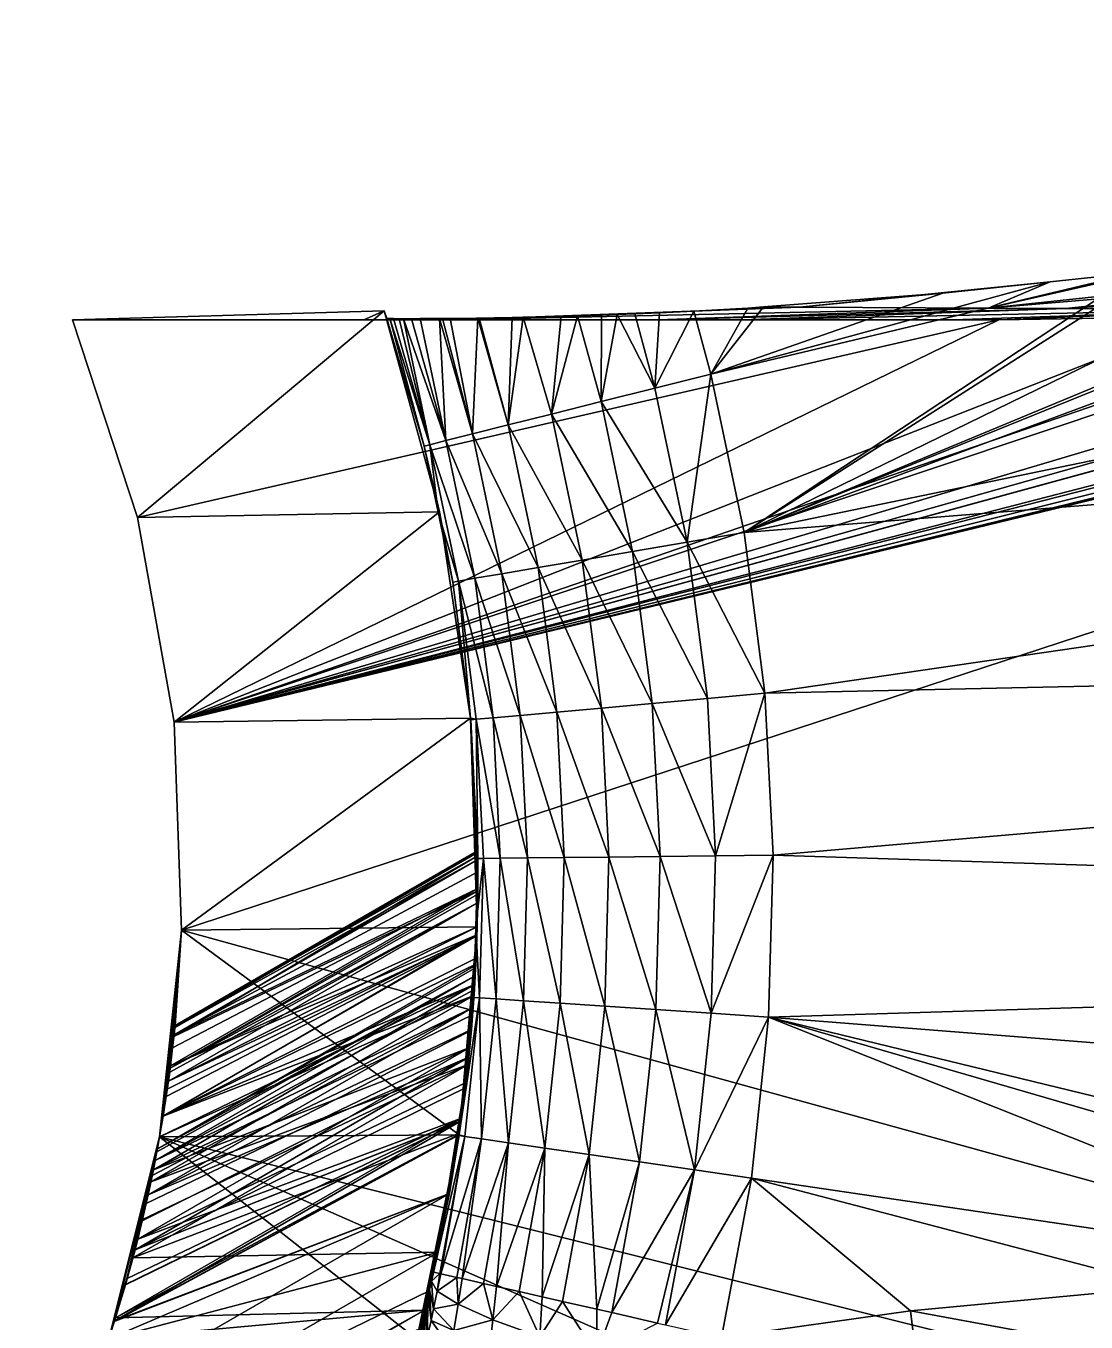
# Model space of a CAD drawing. Header units: metres. Extents: x -44.6 to 35.4, y -44.1 to 26.9.
# Drawn here: x -1.134 to 1.737, y 15.004 to 18.515 of the extents above; entities that cross this region are included whole.
import ezdxf

# ---------------------------------------------------------------- set-up
doc = ezdxf.new("R2010")
doc.units = ezdxf.units.M

msp = doc.modelspace()

# ---------------------------------------------------------------- linework, layer by layer
for points in [[(3.392237, 18.100758, 95.214554), (0.81094, 17.142979, 95.214554), (7.447412, 18.515493, 95.214554)], [(7.537492, 17.679846, 95.214554), (7.447412, 18.515493, 95.214554), (0.81094, 17.142979, 95.214554)], [(5.419981, 18.130562, 91.214554), (5.965068, 18.253048, 91.214554), (-0.732559, 16.629517, 91.214554)], [(-0.712421, 16.066345, 91.214554), (-0.732559, 16.629517, 91.214554), (5.965068, 18.253048, 91.214554)], [(5.965068, 18.253048, 91.214554), (21.388479, 9.967415, 91.214554), (-0.712421, 16.066345, 91.214554)], [(-0.732559, 16.629517, 91.214554), (5.414049, 18.129229, 91.214554), (5.419981, 18.130562, 91.214554)], [(-0.732559, 16.629517, 91.214554), (4.860797, 18.02153, 91.214554), (5.414049, 18.129229, 91.214554)], [(0.81094, 17.142979, 95.214554), (3.392237, 18.100758, 95.214554), (2.961401, 18.015934, 95.214554)], [(4.479949, 17.958778, 91.214554), (4.860797, 18.02153, 91.214554), (-0.732559, 16.629517, 91.214554)], [(2.961401, 18.015934, 95.214554), (2.871077, 17.99815, 95.214554), (0.81094, 17.142979, 95.214554)], [(2.871077, 17.99815, 95.214554), (2.401664, 17.919695, 95.214554), (0.81094, 17.142979, 95.214554)], [(-0.732559, 16.629517, 91.214554), (4.305425, 17.930021, 91.214554), (4.479949, 17.958778, 91.214554)], [(-0.732559, 16.629517, 91.214554), (3.748043, 17.85479, 91.214554), (4.305425, 17.930021, 91.214554)], [(0.81094, 17.142979, 95.214554), (2.401664, 17.919695, 95.214554), (1.925088, 17.854109, 95.214554)], [(3.745114, 17.854483, 91.214554), (3.748043, 17.85479, 91.214554), (-0.732559, 16.629517, 91.214554)], [(3.511257, 17.829884, 91.214554), (3.745114, 17.854483, 91.214554), (-0.732559, 16.629517, 91.214554)], [(0.720526, 17.572578, 95.214554), (1.87594, 17.847345, 95.214554), (1.639608, 17.822134, 95.214554)], [(1.87594, 17.847345, 95.214554), (0.720526, 17.572578, 95.214554), (0.81094, 17.142979, 95.214554)], [(0.81094, 17.142979, 95.214554), (1.925088, 17.854109, 95.214554), (1.87594, 17.847345, 95.214554)], [(1.471719, 17.751118, 93.618477), (1.87594, 17.847345, 95.214554), (1.925088, 17.854109, 95.214554)], [(1.925088, 17.854109, 95.214554), (2.361566, 17.84556, 93.999252), (1.471719, 17.751118, 93.618477)], [(1.639608, 17.822134, 95.214554), (1.87594, 17.847345, 95.214554), (1.471719, 17.751118, 93.618477)], [(1.471719, 17.751118, 93.618477), (2.361566, 17.84556, 93.999252), (2.556008, 17.842279, 93.488708)], [(2.556008, 17.842279, 93.488708), (1.682249, 17.750296, 93.102478), (1.471719, 17.751118, 93.618477)], [(1.682249, 17.750296, 93.102478), (2.556008, 17.842279, 93.488708), (3.048588, 17.834515, 92.270683)], [(-0.732559, 16.629517, 91.214554), (3.188756, 17.795961, 91.214554), (3.511257, 17.829884, 91.214554)], [(1.639608, 17.822134, 95.214554), (1.349124, 17.791143, 95.214554), (0.720526, 17.572578, 95.214554)], [(1.471719, 17.751118, 93.618477), (0.961086, 17.75325, 94.946793), (1.639608, 17.822134, 95.214554)], [(1.349124, 17.791143, 95.214554), (1.639608, 17.822134, 95.214554), (0.961086, 17.75325, 94.946793)], [(3.048588, 17.834515, 92.270683), (2.214287, 17.748352, 91.871628), (1.682249, 17.750296, 93.102478)], [(-0.732559, 16.629517, 91.214554), (2.627667, 17.753691, 91.214554), (3.188756, 17.795961, 91.214554)], [(0.720526, 17.572578, 95.214554), (1.349124, 17.791143, 95.214554), (0.863326, 17.754276, 95.214554)], [(0.961086, 17.75325, 94.946793), (0.863326, 17.754276, 95.214554), (1.349124, 17.791143, 95.214554)], [(-0.219087, 17.719593, 95.214554), (-1.007703, 17.719593, 95.214554), (-0.163312, 17.744036, 95.214554)], [(-0.163312, 17.744036, 95.214554), (-1.007703, 17.719593, 95.214554), (-1.007702, 17.719591, 123.214554)], [(-1.007702, 17.719591, 123.214554), (-0.163311, 17.744034, 123.214554), (-0.163312, 17.744036, 95.214554)], [(-0.163311, 17.744034, 123.214554), (-1.007702, 17.719591, 123.214554), (-0.831641, 17.184269, 123.214554)], [(-0.831641, 17.184269, 123.214554), (-0.013962, 17.198914, 123.214554), (-0.163311, 17.744034, 123.214554)], [(2.516882, 17.748665, 91.214554), (2.627667, 17.753691, 91.214554), (-0.732559, 16.629517, 91.214554)], [(-0.732559, 16.629517, 91.214554), (2.064874, 17.728159, 91.214554), (2.516882, 17.748665, 91.214554)], [(-0.163312, 17.744036, 95.214554), (-0.155152, 17.719713, 95.214554), (-0.219087, 17.719593, 95.214554)], [(-0.163312, 17.744036, 95.214554), (-0.163311, 17.744034, 123.214554), (-0.156376, 17.723387, 96.014557)], [(-0.156376, 17.723387, 96.014557), (-0.155152, 17.719713, 95.214554), (-0.163312, 17.744036, 95.214554)], [(-0.163311, 17.744034, 123.214554), (-0.013962, 17.198914, 123.214554), (-0.055264, 17.377258, 96.014557)], [(-0.055264, 17.377258, 96.014557), (-0.156376, 17.723387, 96.014557), (-0.163311, 17.744034, 123.214554)], [(0.026738, 17.719593, 94.578598), (0.961086, 17.75325, 94.946793), (1.471719, 17.751118, 93.618477)], [(0.961086, 17.75325, 94.946793), (0.026738, 17.719593, 94.578598), (0.674796, 17.742846, 95.214554)], [(1.471719, 17.751118, 93.618477), (0.578116, 17.719593, 93.236092), (0.026738, 17.719593, 94.578598)], [(0.026738, 17.719593, 94.578598), (0.582357, 17.738377, 95.219643), (0.674796, 17.742846, 95.214554)], [(0.514755, 17.735634, 95.231865), (0.582357, 17.738377, 95.219643), (0.026738, 17.719593, 94.578598)], [(0.026738, 17.719593, 94.578598), (0.467154, 17.7337, 95.240471), (0.514755, 17.735634, 95.231865)], [(0.424803, 17.73221, 95.25235), (0.467154, 17.7337, 95.240471), (0.026738, 17.719593, 94.578598)], [(0.360191, 17.730249, 95.277275), (0.424803, 17.73221, 95.25235), (0.026738, 17.719593, 94.578598)], [(0.424803, 17.73221, 95.25235), (0.360191, 17.730249, 95.277275), (0.423644, 17.497833, 95.275452)], [(0.423644, 17.497833, 95.275452), (0.467154, 17.7337, 95.240471), (0.424803, 17.73221, 95.25235)], [(0.467154, 17.7337, 95.240471), (0.423644, 17.497833, 95.275452), (0.569176, 17.534473, 95.229927)], [(0.569176, 17.534473, 95.229927), (0.514755, 17.735634, 95.231865), (0.467154, 17.7337, 95.240471)], [(0.582357, 17.738377, 95.219643), (0.514755, 17.735634, 95.231865), (0.569176, 17.534473, 95.229927)], [(0.569176, 17.534473, 95.229927), (0.720526, 17.572578, 95.214554), (0.674796, 17.742846, 95.214554)], [(0.674796, 17.742846, 95.214554), (0.582357, 17.738377, 95.219643), (0.569176, 17.534473, 95.229927)], [(0.578116, 17.719593, 93.236092), (1.471719, 17.751118, 93.618477), (1.682249, 17.750296, 93.102478)], [(1.682249, 17.750296, 93.102478), (0.804898, 17.719593, 92.714661), (0.578116, 17.719593, 93.236092)], [(0.674796, 17.742846, 95.214554), (0.821353, 17.751091, 95.214554), (0.961086, 17.75325, 94.946793)], [(0.821353, 17.751091, 95.214554), (0.674796, 17.742846, 95.214554), (0.720526, 17.572578, 95.214554)], [(0.863326, 17.754276, 95.214554), (0.821353, 17.751091, 95.214554), (0.720526, 17.572578, 95.214554)], [(0.804898, 17.719593, 92.714661), (1.682249, 17.750296, 93.102478), (2.214287, 17.748352, 91.871628)], [(2.214287, 17.748352, 91.871628), (1.376774, 17.719593, 91.471031), (0.804898, 17.719593, 92.714661)], [(0.821353, 17.751091, 95.214554), (0.863326, 17.754276, 95.214554), (0.961086, 17.75325, 94.946793)], [(1.500471, 17.719593, 91.214554), (1.376774, 17.719593, 91.471031), (2.214287, 17.748352, 91.871628)], [(2.214287, 17.748352, 91.871628), (2.064874, 17.728159, 91.214554), (1.500471, 17.719593, 91.214554)], [(-1.007703, 17.719593, 91.214554), (0.804898, 17.719593, 92.714661), (1.376774, 17.719593, 91.471031)], [(-1.007703, 17.719593, 91.214554), (0.026738, 17.719593, 94.578598), (0.578116, 17.719593, 93.236092)], [(0.578116, 17.719593, 93.236092), (0.804898, 17.719593, 92.714661), (-1.007703, 17.719593, 91.214554)], [(-1.007703, 17.719593, 95.214554), (-0.219087, 17.719593, 95.214554), (0.026738, 17.719593, 94.578598)], [(0.026738, 17.719593, 94.578598), (-1.007703, 17.719593, 91.214554), (-1.007703, 17.719593, 95.214554)], [(1.376774, 17.719593, 91.471031), (1.500471, 17.719593, 91.214554), (-1.007703, 17.719593, 91.214554)], [(-0.831641, 17.184269, 123.214554), (-1.007702, 17.719591, 123.214554), (-1.007703, 17.719593, 95.214554)], [(-1.007703, 17.719593, 95.214554), (-0.831642, 17.184269, 91.214554), (-0.831641, 17.184269, 123.214554)], [(-1.007703, 17.719593, 95.214554), (-1.007703, 17.719593, 91.214554), (-0.831642, 17.184269, 91.214554)], [(-0.831642, 17.184269, 91.214554), (-1.007703, 17.719593, 91.214554), (1.500471, 17.719593, 91.214554)], [(-0.732559, 16.629517, 91.214554), (-0.831642, 17.184269, 91.214554), (1.500471, 17.719593, 91.214554)], [(1.500471, 17.719593, 91.214554), (2.064874, 17.728159, 91.214554), (-0.732559, 16.629517, 91.214554)], [(0.026738, 17.719593, 94.578598), (-0.219087, 17.719593, 95.214554), (-0.155152, 17.719713, 95.214554)], [(-0.147898, 17.722734, 95.902847), (-0.156376, 17.723387, 96.014557), (-0.055264, 17.377258, 96.014557)], [(-0.155152, 17.719713, 95.214554), (-0.156376, 17.723387, 96.014557), (-0.147898, 17.722734, 95.902847)], [(-0.155152, 17.719713, 95.214554), (0.093713, 17.724258, 95.445076), (0.183359, 17.725813, 95.371468)], [(0.183359, 17.725813, 95.371468), (0.026738, 17.719593, 94.578598), (-0.155152, 17.719713, 95.214554)], [(0.090004, 17.724211, 95.449112), (0.093713, 17.724258, 95.445076), (-0.155152, 17.719713, 95.214554)], [(-0.155152, 17.719713, 95.214554), (0.015264, 17.72324, 95.530472), (0.090004, 17.724211, 95.449112)], [(-0.005495, 17.723024, 95.557732), (0.015264, 17.72324, 95.530472), (-0.155152, 17.719713, 95.214554)], [(-0.013519, 17.722961, 95.570564), (-0.005495, 17.723024, 95.557732), (-0.155152, 17.719713, 95.214554)], [(-0.155152, 17.719713, 95.214554), (-0.065699, 17.722553, 95.654022), (-0.013519, 17.722961, 95.570564)], [(-0.155152, 17.719713, 95.214554), (-0.147898, 17.722734, 95.902847), (-0.137999, 17.722618, 95.858871)], [(-0.137999, 17.722618, 95.858871), (-0.123402, 17.722445, 95.794022), (-0.155152, 17.719713, 95.214554)], [(-0.090019, 17.722483, 95.709175), (-0.065699, 17.722553, 95.654022), (-0.155152, 17.719713, 95.214554)], [(-0.155152, 17.719713, 95.214554), (-0.111497, 17.72242, 95.757889), (-0.090019, 17.722483, 95.709175)], [(-0.123402, 17.722445, 95.794022), (-0.111497, 17.72242, 95.757889), (-0.155152, 17.719713, 95.214554)], [(-0.055264, 17.377258, 96.014557), (-0.040358, 17.381012, 95.858482), (-0.147898, 17.722734, 95.902847)], [(-0.040358, 17.381012, 95.858482), (-0.137999, 17.722618, 95.858871), (-0.147898, 17.722734, 95.902847)], [(-0.123402, 17.722445, 95.794022), (-0.137999, 17.722618, 95.858871), (-0.040358, 17.381012, 95.858482)], [(-0.111497, 17.72242, 95.757889), (-0.123402, 17.722445, 95.794022), (-0.040358, 17.381012, 95.858482)], [(0.003789, 17.392126, 95.708412), (-0.090019, 17.722483, 95.709175), (-0.111497, 17.72242, 95.757889)], [(-0.111497, 17.72242, 95.757889), (-0.040358, 17.381012, 95.858482), (0.003789, 17.392126, 95.708412)], [(-0.065699, 17.722553, 95.654022), (-0.090019, 17.722483, 95.709175), (0.003789, 17.392126, 95.708412)], [(-0.013519, 17.722961, 95.570564), (-0.065699, 17.722553, 95.654022), (0.003789, 17.392126, 95.708412)], [(-0.005495, 17.723024, 95.557732), (-0.013519, 17.722961, 95.570564), (0.07548, 17.410177, 95.570099)], [(0.003789, 17.392126, 95.708412), (0.07548, 17.410177, 95.570099), (-0.013519, 17.722961, 95.570564)], [(0.07548, 17.410177, 95.570099), (0.015264, 17.72324, 95.530472), (-0.005495, 17.723024, 95.557732)], [(0.090004, 17.724211, 95.449112), (0.015264, 17.72324, 95.530472), (0.07548, 17.410177, 95.570099)], [(0.026738, 17.719593, 94.578598), (0.315467, 17.728891, 95.294533), (0.360191, 17.730249, 95.277275)], [(0.212542, 17.72641, 95.351631), (0.315467, 17.728891, 95.294533), (0.026738, 17.719593, 94.578598)], [(0.183359, 17.725813, 95.371468), (0.212542, 17.72641, 95.351631), (0.026738, 17.719593, 94.578598)], [(0.07548, 17.410177, 95.570099), (0.171959, 17.434467, 95.448868), (0.090004, 17.724211, 95.449112)], [(0.093713, 17.724258, 95.445076), (0.090004, 17.724211, 95.449112), (0.171959, 17.434467, 95.448868)], [(0.171959, 17.434467, 95.448868), (0.183359, 17.725813, 95.371468), (0.093713, 17.724258, 95.445076)], [(0.171959, 17.434467, 95.448868), (0.28952, 17.464066, 95.34938), (0.212542, 17.72641, 95.351631)], [(0.212542, 17.72641, 95.351631), (0.183359, 17.725813, 95.371468), (0.171959, 17.434467, 95.448868)], [(0.315467, 17.728891, 95.294533), (0.212542, 17.72641, 95.351631), (0.28952, 17.464066, 95.34938)], [(0.28952, 17.464066, 95.34938), (0.423644, 17.497833, 95.275452), (0.360191, 17.730249, 95.277275)], [(0.360191, 17.730249, 95.277275), (0.315467, 17.728891, 95.294533), (0.28952, 17.464066, 95.34938)], [(0.81094, 17.142979, 95.214554), (0.867425, 16.707615, 95.214554), (7.537492, 17.679846, 95.214554)], [(7.682741, 16.855022, 95.214554), (7.537492, 17.679846, 95.214554), (0.867425, 16.707615, 95.214554)], [(0.720526, 17.572578, 95.214554), (0.569176, 17.534473, 95.229927), (0.657071, 17.116846, 95.229927)], [(0.657071, 17.116846, 95.229927), (0.81094, 17.142979, 95.214554), (0.720526, 17.572578, 95.214554)], [(0.657071, 17.116846, 95.229927), (0.569176, 17.534473, 95.229927), (0.423644, 17.497833, 95.275452)], [(0.509116, 17.091719, 95.275452), (0.423644, 17.497833, 95.275452), (0.28952, 17.464066, 95.34938)], [(0.423644, 17.497833, 95.275452), (0.509116, 17.091719, 95.275452), (0.657071, 17.116846, 95.229927)], [(0.372759, 17.068562, 95.34938), (0.28952, 17.464066, 95.34938), (0.171959, 17.434467, 95.448868)], [(0.28952, 17.464066, 95.34938), (0.372759, 17.068562, 95.34938), (0.509116, 17.091719, 95.275452)], [(0.253241, 17.048264, 95.448868), (0.171959, 17.434467, 95.448868), (0.07548, 17.410177, 95.570099)], [(0.171959, 17.434467, 95.448868), (0.253241, 17.048264, 95.448868), (0.372759, 17.068562, 95.34938)], [(-0.040358, 17.381012, 95.858482), (-0.055264, 17.377258, 96.014557), (-0.01757, 17.198156, 96.014557)], [(0.082271, 17.019226, 95.708412), (0.003789, 17.392126, 95.708412), (-0.040358, 17.381012, 95.858482)], [(0.037389, 17.011604, 95.858482), (-0.040358, 17.381012, 95.858482), (-0.01757, 17.198156, 96.014557)], [(-0.040358, 17.381012, 95.858482), (0.037389, 17.011604, 95.858482), (0.082271, 17.019226, 95.708412)], [(0.155155, 17.031605, 95.570099), (0.07548, 17.410177, 95.570099), (0.003789, 17.392126, 95.708412)], [(0.003789, 17.392126, 95.708412), (0.082271, 17.019226, 95.708412), (0.155155, 17.031605, 95.570099)], [(0.07548, 17.410177, 95.570099), (0.155155, 17.031605, 95.570099), (0.253241, 17.048264, 95.448868)], [(-0.013962, 17.198914, 123.214554), (-0.01757, 17.198156, 96.014557), (-0.055264, 17.377258, 96.014557)], [(-0.831641, 17.184269, 123.214554), (-0.831642, 17.184269, 91.214554), (-0.732559, 16.629517, 91.214554)], [(-0.013962, 17.198914, 123.214554), (-0.831641, 17.184269, 123.214554), (-0.732558, 16.629515, 123.214554)], [(-0.732559, 16.629517, 91.214554), (-0.732558, 16.629515, 123.214554), (-0.831641, 17.184269, 123.214554)], [(-0.732558, 16.629515, 123.214554), (0.070274, 16.640017, 123.214554), (-0.013962, 17.198914, 123.214554)], [(0.022234, 17.009029, 96.014557), (-0.01757, 17.198156, 96.014557), (-0.013962, 17.198914, 123.214554)], [(-0.01757, 17.198156, 96.014557), (0.022234, 17.009029, 96.014557), (0.037389, 17.011604, 95.858482)], [(0.022234, 17.009029, 96.014557), (-0.013962, 17.198914, 123.214554), (0.070274, 16.640017, 123.214554)], [(0.867425, 16.707615, 95.214554), (0.81094, 17.142979, 95.214554), (0.657071, 17.116846, 95.229927)], [(0.711981, 16.693617, 95.229927), (0.657071, 17.116846, 95.229927), (0.509116, 17.091719, 95.275452)], [(0.657071, 17.116846, 95.229927), (0.711981, 16.693617, 95.229927), (0.867425, 16.707615, 95.214554)], [(0.42476, 16.667751, 95.34938), (0.372759, 17.068562, 95.34938), (0.253241, 17.048264, 95.448868)], [(0.562512, 16.680157, 95.275452), (0.509116, 17.091719, 95.275452), (0.372759, 17.068562, 95.34938)], [(0.372759, 17.068562, 95.34938), (0.42476, 16.667751, 95.34938), (0.562512, 16.680157, 95.275452)], [(0.509116, 17.091719, 95.275452), (0.562512, 16.680157, 95.275452), (0.711981, 16.693617, 95.229927)], [(0.20493, 16.647955, 95.570099), (0.155155, 17.031605, 95.570099), (0.082271, 17.019226, 95.708412)], [(0.304019, 16.656878, 95.448868), (0.253241, 17.048264, 95.448868), (0.155155, 17.031605, 95.570099)], [(0.155155, 17.031605, 95.570099), (0.20493, 16.647955, 95.570099), (0.304019, 16.656878, 95.448868)], [(0.253241, 17.048264, 95.448868), (0.304019, 16.656878, 95.448868), (0.42476, 16.667751, 95.34938)], [(0.037389, 17.011604, 95.858482), (0.022234, 17.009029, 96.014557), (0.070112, 16.639997, 96.014557)], [(0.070274, 16.640017, 123.214554), (0.070112, 16.639997, 96.014557), (0.022234, 17.009029, 96.014557)], [(0.1313, 16.641323, 95.708412), (0.082271, 17.019226, 95.708412), (0.037389, 17.011604, 95.858482)], [(0.070112, 16.639997, 96.014557), (0.085959, 16.637241, 95.858482), (0.037389, 17.011604, 95.858482)], [(0.037389, 17.011604, 95.858482), (0.085959, 16.637241, 95.858482), (0.1313, 16.641323, 95.708412)], [(0.082271, 17.019226, 95.708412), (0.1313, 16.641323, 95.708412), (0.20493, 16.647955, 95.570099)], [(0.867425, 16.707615, 95.214554), (0.889631, 16.269165, 95.214554), (7.682741, 16.855022, 95.214554)], [(0.889631, 16.269165, 95.214554), (7.882129, 16.046202, 95.214554), (7.682741, 16.855022, 95.214554)], [(0.583504, 16.265676, 95.275452), (0.562512, 16.680157, 95.275452), (0.42476, 16.667751, 95.34938)], [(0.733569, 16.267387, 95.229927), (0.711981, 16.693617, 95.229927), (0.562512, 16.680157, 95.275452)], [(0.562512, 16.680157, 95.275452), (0.583504, 16.265676, 95.275452), (0.733569, 16.267387, 95.229927)], [(0.867425, 16.707615, 95.214554), (0.711981, 16.693617, 95.229927), (0.733569, 16.267387, 95.229927)], [(0.733569, 16.267387, 95.229927), (0.889631, 16.269165, 95.214554), (0.867425, 16.707615, 95.214554)], [(0.224499, 16.261585, 95.570099), (0.20493, 16.647955, 95.570099), (0.1313, 16.641323, 95.708412)], [(0.323983, 16.262718, 95.448868), (0.304019, 16.656878, 95.448868), (0.20493, 16.647955, 95.570099)], [(0.20493, 16.647955, 95.570099), (0.224499, 16.261585, 95.570099), (0.323983, 16.262718, 95.448868)], [(0.445204, 16.264101, 95.34938), (0.42476, 16.667751, 95.34938), (0.304019, 16.656878, 95.448868)], [(0.304019, 16.656878, 95.448868), (0.323983, 16.262718, 95.448868), (0.445204, 16.264101, 95.34938)], [(0.42476, 16.667751, 95.34938), (0.445204, 16.264101, 95.34938), (0.583504, 16.265676, 95.275452)], [(-0.732558, 16.629515, 123.214554), (-0.732559, 16.629517, 91.214554), (-0.712421, 16.066345, 91.214554)], [(0.070274, 16.640017, 123.214554), (-0.732558, 16.629515, 123.214554), (-0.71242, 16.066343, 123.214554)], [(-0.712421, 16.066345, 91.214554), (-0.71242, 16.066343, 123.214554), (-0.732558, 16.629515, 123.214554)], [(-0.71242, 16.066343, 123.214554), (0.088229, 16.075094, 123.214554), (0.070274, 16.640017, 123.214554)], [(0.089884, 16.172718, 101.102219), (0.070112, 16.639997, 96.014557), (0.070274, 16.640017, 123.214554)], [(0.070112, 16.639997, 96.014557), (0.070649, 16.635862, 96.014557), (0.085959, 16.637241, 95.858482)], [(0.070112, 16.639997, 96.014557), (0.089715, 16.257158, 96.94828), (0.089958, 16.224274, 96.874504)], [(0.070112, 16.639997, 96.014557), (0.089474, 16.27606, 97.024773), (0.089715, 16.257158, 96.94828)], [(0.070112, 16.639997, 96.014557), (0.089884, 16.172718, 101.102219), (0.08959, 16.267733, 97.597061)], [(0.08959, 16.267733, 97.597061), (0.089398, 16.281031, 97.103325), (0.070112, 16.639997, 96.014557)], [(0.089398, 16.281031, 97.103325), (0.089474, 16.27606, 97.024773), (0.070112, 16.639997, 96.014557)], [(0.089958, 16.224274, 96.874504), (0.089923, 16.179079, 96.807266), (0.070112, 16.639997, 96.014557)], [(0.070649, 16.635862, 96.014557), (0.070112, 16.639997, 96.014557), (0.089923, 16.179079, 96.807266)], [(0.070274, 16.640017, 123.214554), (0.089811, 16.163252, 101.181175), (0.089884, 16.172718, 101.102219)], [(0.070274, 16.640017, 123.214554), (0.089552, 16.140081, 101.256104), (0.089811, 16.163252, 101.181175)], [(0.070274, 16.640017, 123.214554), (0.088229, 16.075094, 123.214554), (0.088228, 16.075094, 101.36763)], [(0.088228, 16.075094, 101.36763), (0.089552, 16.140081, 101.256104), (0.070274, 16.640017, 123.214554)], [(0.085959, 16.637241, 95.858482), (0.070649, 16.635862, 96.014557), (0.089683, 16.260048, 96.014557)], [(0.089923, 16.179079, 96.807266), (0.089683, 16.260048, 96.014557), (0.070649, 16.635862, 96.014557)], [(0.150576, 16.260742, 95.708412), (0.1313, 16.641323, 95.708412), (0.085959, 16.637241, 95.858482)], [(0.089683, 16.260048, 96.014557), (0.105054, 16.260223, 95.858482), (0.085959, 16.637241, 95.858482)], [(0.085959, 16.637241, 95.858482), (0.105054, 16.260223, 95.858482), (0.150576, 16.260742, 95.708412)], [(0.1313, 16.641323, 95.708412), (0.150576, 16.260742, 95.708412), (0.224499, 16.261585, 95.570099)], [(-0.732906, 15.777924, 98.147263), (0.08959, 16.267733, 97.597061), (0.089884, 16.172718, 101.102219)], [(0.08959, 16.267733, 97.597061), (-0.732906, 15.777924, 98.147263), (-0.729781, 15.808078, 97.103325)], [(0.089958, 16.224274, 96.874504), (0.089715, 16.257158, 96.94828), (-0.732417, 15.7825, 96.94828)], [(-0.730321, 15.802705, 97.024475), (-0.732417, 15.7825, 96.94828), (0.089715, 16.257158, 96.94828)], [(0.089474, 16.27606, 97.024773), (-0.729781, 15.808078, 97.103325), (-0.730321, 15.802705, 97.024475)], [(-0.730321, 15.802705, 97.024475), (0.089715, 16.257158, 96.94828), (0.089474, 16.27606, 97.024773)], [(-0.729781, 15.808078, 97.103325), (0.089398, 16.281031, 97.103325), (0.08959, 16.267733, 97.597061)], [(0.089474, 16.27606, 97.024773), (0.089398, 16.281031, 97.103325), (-0.729781, 15.808078, 97.103325)], [(0.094557, 15.882868, 95.858482), (0.105054, 16.260223, 95.858482), (0.084541, 16.075197, 96.014557)], [(0.105054, 16.260223, 95.858482), (0.089683, 16.260048, 96.014557), (0.084541, 16.075197, 96.014557)], [(0.088228, 16.075096, 96.709137), (0.084541, 16.075197, 96.014557), (0.089683, 16.260048, 96.014557)], [(0.089683, 16.260048, 96.014557), (0.089923, 16.179079, 96.807266), (0.088228, 16.075096, 96.709137)], [(0.105054, 16.260223, 95.858482), (0.094557, 15.882868, 95.858482), (0.13998, 15.87982, 95.708412)], [(0.13998, 15.87982, 95.708412), (0.150576, 16.260742, 95.708412), (0.105054, 16.260223, 95.858482)], [(0.150576, 16.260742, 95.708412), (0.13998, 15.87982, 95.708412), (0.213742, 15.874868, 95.570099)], [(0.213742, 15.874868, 95.570099), (0.224499, 16.261585, 95.570099), (0.150576, 16.260742, 95.708412)], [(0.224499, 16.261585, 95.570099), (0.213742, 15.874868, 95.570099), (0.313008, 15.868206, 95.448868)], [(0.313008, 15.868206, 95.448868), (0.323983, 16.262718, 95.448868), (0.224499, 16.261585, 95.570099)], [(0.323983, 16.262718, 95.448868), (0.313008, 15.868206, 95.448868), (0.433966, 15.860087, 95.34938)], [(0.433966, 15.860087, 95.34938), (0.445204, 16.264101, 95.34938), (0.323983, 16.262718, 95.448868)], [(0.445204, 16.264101, 95.34938), (0.433966, 15.860087, 95.34938), (0.571965, 15.850825, 95.275452)], [(0.571965, 15.850825, 95.275452), (0.583504, 16.265676, 95.275452), (0.445204, 16.264101, 95.34938)], [(0.583504, 16.265676, 95.275452), (0.571965, 15.850825, 95.275452), (0.721702, 15.840775, 95.229927)], [(0.721702, 15.840775, 95.229927), (0.733569, 16.267387, 95.229927), (0.583504, 16.265676, 95.275452)], [(0.889631, 16.269165, 95.214554), (0.733569, 16.267387, 95.229927), (0.721702, 15.840775, 95.229927)], [(0.721702, 15.840775, 95.229927), (0.877424, 15.830323, 95.214554), (0.889631, 16.269165, 95.214554)], [(7.882129, 16.046202, 95.214554), (0.889631, 16.269165, 95.214554), (0.877424, 15.830323, 95.214554)], [(0.089923, 16.179079, 96.807266), (0.089958, 16.224274, 96.874504), (-0.732417, 15.7825, 96.94828)], [(0.089884, 16.172718, 101.102219), (-0.743109, 15.691788, 101.102219), (-0.732906, 15.777924, 98.147263)], [(-0.743109, 15.691788, 101.102219), (0.089884, 16.172718, 101.102219), (0.089811, 16.163252, 101.181175)], [(-0.743109, 15.691788, 101.102219), (0.089811, 16.163252, 101.181175), (0.089552, 16.140081, 101.256104)], [(0.088228, 16.075096, 96.709137), (0.089923, 16.179079, 96.807266), (-0.742228, 15.698636, 96.807266)], [(-0.736339, 15.747108, 96.874321), (-0.742228, 15.698636, 96.807266), (0.089923, 16.179079, 96.807266)], [(-0.732417, 15.7825, 96.94828), (-0.736339, 15.747108, 96.874321), (0.089923, 16.179079, 96.807266)], [(0.089552, 16.140081, 101.256104), (-0.74782, 15.656624, 101.256104), (-0.74443, 15.681683, 101.180801)], [(-0.74782, 15.656624, 101.256104), (0.089552, 16.140081, 101.256104), (0.088228, 16.075094, 101.36763)], [(0.089552, 16.140081, 101.256104), (-0.74443, 15.681683, 101.180801), (-0.743109, 15.691788, 101.102219)], [(-0.712421, 16.066345, 91.214554), (-0.771627, 15.505931, 91.214554), (-0.771626, 15.505931, 96.663948)], [(21.388479, 9.967415, 91.214554), (-0.771627, 15.505931, 91.214554), (-0.712421, 16.066345, 91.214554)], [(-0.771626, 15.505931, 96.663948), (-0.761993, 15.562535, 96.694077), (-0.712421, 16.066345, 91.214554)], [(-0.71242, 16.066343, 123.214554), (-0.771626, 15.505929, 123.214554), (0.039653, 15.511976, 123.214554)], [(-0.74782, 15.656624, 101.256104), (-0.771626, 15.505929, 123.214554), (-0.71242, 16.066343, 123.214554)], [(-0.761993, 15.562535, 96.694077), (-0.750842, 15.635225, 96.745308), (-0.712421, 16.066345, 91.214554)], [(0.084422, 15.974107, 96.651062), (0.087578, 16.053036, 96.694077), (-0.761993, 15.562535, 96.694077)], [(-0.750842, 15.635225, 96.745308), (-0.761993, 15.562535, 96.694077), (0.087578, 16.053036, 96.694077)], [(0.087353, 16.050783, 101.392143), (-0.761968, 15.562688, 101.393784), (-0.753678, 15.61587, 101.329056)], [(-0.761968, 15.562688, 101.393784), (0.087353, 16.050783, 101.392143), (0.085185, 15.990507, 101.452927)], [(0.087353, 16.050783, 101.392143), (-0.753678, 15.61587, 101.329056), (-0.74782, 15.656624, 101.256104)], [(-0.750842, 15.635225, 96.745308), (-0.742228, 15.698636, 96.807266), (-0.712421, 16.066345, 91.214554)], [(-0.742228, 15.698636, 96.807266), (-0.750842, 15.635225, 96.745308), (0.087578, 16.053036, 96.694077)], [(-0.74782, 15.656624, 101.256104), (0.088228, 16.075094, 101.36763), (0.087353, 16.050783, 101.392143)], [(-0.71242, 16.066343, 123.214554), (-0.74443, 15.681683, 101.180801), (-0.74782, 15.656624, 101.256104)], [(-0.743109, 15.691788, 101.102219), (-0.74443, 15.681683, 101.180801), (-0.71242, 16.066343, 123.214554)], [(-0.732906, 15.777924, 98.147263), (-0.743109, 15.691788, 101.102219), (-0.71242, 16.066343, 123.214554)], [(0.087578, 16.053036, 96.694077), (0.088228, 16.075096, 96.709137), (-0.742228, 15.698636, 96.807266)], [(-0.742228, 15.698636, 96.807266), (-0.736339, 15.747108, 96.874321), (-0.712421, 16.066345, 91.214554)], [(-0.736339, 15.747108, 96.874321), (-0.732417, 15.7825, 96.94828), (-0.712421, 16.066345, 91.214554)], [(-0.71242, 16.066343, 123.214554), (-0.729781, 15.808078, 97.103325), (-0.732906, 15.777924, 98.147263)], [(-0.732417, 15.7825, 96.94828), (-0.730321, 15.802705, 97.024475), (-0.712421, 16.066345, 91.214554)], [(-0.712421, 16.066345, 91.214554), (-0.730321, 15.802705, 97.024475), (-0.729781, 15.808078, 97.103325)], [(-0.729781, 15.808078, 97.103325), (-0.71242, 16.066343, 123.214554), (-0.712421, 16.066345, 91.214554)], [(0.039653, 15.511976, 123.214554), (0.088229, 16.075094, 123.214554), (-0.71242, 16.066343, 123.214554)], [(0.088229, 16.075094, 123.214554), (0.039653, 15.511976, 123.214554), (0.039653, 15.511976, 120.198753)], [(0.039653, 15.511976, 120.198753), (0.044976, 15.549469, 120.190086), (0.088229, 16.075094, 123.214554)], [(0.044976, 15.549469, 120.190086), (0.056418, 15.638576, 120.160591), (0.088229, 16.075094, 123.214554)], [(0.056418, 15.638576, 120.160591), (0.065633, 15.722342, 120.119064), (0.088229, 16.075094, 123.214554)], [(0.065633, 15.722342, 120.119064), (0.072345, 15.794073, 120.069), (0.088229, 16.075094, 123.214554)], [(0.072345, 15.794073, 120.069), (0.077327, 15.856822, 120.008446), (0.088229, 16.075094, 123.214554)], [(0.077327, 15.856822, 120.008446), (0.080632, 15.90566, 119.942245), (0.088229, 16.075094, 123.214554)], [(0.084541, 16.075197, 96.014557), (0.07922, 15.883898, 96.014557), (0.094557, 15.882868, 95.858482)], [(0.07922, 15.883898, 96.014557), (0.084541, 16.075197, 96.014557), (0.079589, 15.889449, 96.619804)], [(0.084541, 16.075197, 96.014557), (0.084422, 15.974107, 96.651062), (0.079589, 15.889449, 96.619804)], [(0.080632, 15.90566, 119.942245), (0.082765, 15.941968, 119.869064), (0.088229, 16.075094, 123.214554)], [(0.082765, 15.941968, 119.869064), (0.083907, 15.963655, 119.793442), (0.088229, 16.075094, 123.214554)], [(0.088229, 16.075094, 123.214554), (0.083907, 15.963655, 119.793442), (0.084277, 15.971099, 119.714554)], [(0.084277, 15.971099, 119.714554), (0.084277, 15.971099, 115.714554), (0.088229, 16.075094, 123.214554)], [(0.084277, 15.971099, 115.714554), (0.085185, 15.990507, 101.452927), (0.088229, 16.075094, 123.214554)], [(0.087578, 16.053036, 96.694077), (0.084422, 15.974107, 96.651062), (0.084541, 16.075197, 96.014557)], [(0.084541, 16.075197, 96.014557), (0.088228, 16.075096, 96.709137), (0.087578, 16.053036, 96.694077)], [(0.088229, 16.075094, 123.214554), (0.085185, 15.990507, 101.452927), (0.087353, 16.050783, 101.392143)], [(0.087353, 16.050783, 101.392143), (0.088228, 16.075094, 101.36763), (0.088229, 16.075094, 123.214554)], [(0.877424, 15.830323, 95.214554), (8.134226, 15.258408, 95.214554), (7.882129, 16.046202, 95.214554)], [(-0.761968, 15.562688, 101.393784), (0.085185, 15.990507, 101.452927), (0.081443, 15.918935, 101.50177)], [(0.081443, 15.918935, 101.50177), (0.085185, 15.990507, 101.452927), (0.083911, 15.963719, 115.636009)], [(0.084277, 15.971099, 115.714554), (0.083911, 15.963719, 115.636009), (0.085185, 15.990507, 101.452927)], [(0.080627, 15.905587, 115.486755), (0.082765, 15.941969, 115.560051), (-0.783555, 15.441798, 115.560051)], [(-0.779034, 15.465425, 115.635612), (-0.783555, 15.441798, 115.560051), (0.082765, 15.941969, 115.560051)], [(0.082765, 15.941968, 119.869064), (-0.783555, 15.441798, 119.869064), (-0.779028, 15.465457, 119.793343)], [(-0.783555, 15.441798, 119.869064), (0.082765, 15.941968, 119.869064), (0.080632, 15.90566, 119.942245)], [(-0.777515, 15.473543, 115.714554), (-0.779034, 15.465425, 115.635612), (0.082765, 15.941969, 115.560051)], [(0.082765, 15.941968, 119.869064), (-0.779028, 15.465457, 119.793343), (-0.777515, 15.473543, 119.714554)], [(0.083911, 15.963719, 115.636009), (0.084277, 15.971099, 115.714554), (-0.777515, 15.473543, 115.714554)], [(-0.777515, 15.473543, 115.714554), (0.084277, 15.971099, 115.714554), (0.084277, 15.971099, 119.714554)], [(0.084277, 15.971099, 119.714554), (-0.777515, 15.473543, 119.714554), (-0.777515, 15.473543, 115.714554)], [(-0.777515, 15.473543, 119.714554), (0.084277, 15.971099, 119.714554), (0.083907, 15.963655, 119.793442)], [(0.082765, 15.941969, 115.560051), (0.083911, 15.963719, 115.636009), (-0.777515, 15.473543, 115.714554)], [(-0.777515, 15.473543, 119.714554), (0.083907, 15.963655, 119.793442), (0.082765, 15.941968, 119.869064)], [(0.079589, 15.889449, 96.619804), (0.084422, 15.974107, 96.651062), (-0.761993, 15.562535, 96.694077)], [(0.037421, 15.512408, 101.589523), (0.082765, 15.941969, 115.560051), (0.080627, 15.905587, 115.486755)], [(0.082765, 15.941969, 115.560051), (0.037421, 15.512408, 101.589523), (0.045951, 15.556587, 101.590324)], [(0.045951, 15.556587, 101.590324), (0.083911, 15.963719, 115.636009), (0.082765, 15.941969, 115.560051)], [(0.045951, 15.556587, 101.590324), (0.058149, 15.653338, 101.58609), (0.083911, 15.963719, 115.636009)], [(0.058149, 15.653338, 101.58609), (0.068202, 15.74846, 101.569489), (0.083911, 15.963719, 115.636009)], [(0.068202, 15.74846, 101.569489), (0.075786, 15.836285, 101.541611), (0.083911, 15.963719, 115.636009)], [(0.075786, 15.836285, 101.541611), (0.081443, 15.918935, 101.50177), (0.083911, 15.963719, 115.636009)], [(0.081443, 15.918935, 101.50177), (-0.788528, 15.416656, 101.50177), (-0.771626, 15.50593, 101.444405)], [(-0.788528, 15.416656, 101.50177), (0.081443, 15.918935, 101.50177), (0.075786, 15.836285, 101.541611)], [(-0.783555, 15.441798, 119.869064), (0.080632, 15.90566, 119.942245), (0.077327, 15.856822, 120.008446)], [(0.077326, 15.856822, 115.420662), (0.080627, 15.905587, 115.486755), (-0.783555, 15.441798, 115.560051)], [(0.081443, 15.918935, 101.50177), (-0.771626, 15.50593, 101.444405), (-0.761968, 15.562688, 101.393784)], [(0.080627, 15.905587, 115.486755), (0.077326, 15.856822, 115.420662), (0.037421, 15.512408, 101.589523)], [(0.0726, 15.79707, 96.599579), (0.079589, 15.889449, 96.619804), (-0.795151, 15.384418, 96.619804)], [(-0.771626, 15.505931, 96.663948), (-0.795151, 15.384418, 96.619804), (0.079589, 15.889449, 96.619804)], [(-0.761993, 15.562535, 96.694077), (-0.771626, 15.505931, 96.663948), (0.079589, 15.889449, 96.619804)], [(0.094557, 15.882868, 95.858482), (0.07922, 15.883898, 96.014557), (0.039564, 15.511987, 96.014557)], [(0.039564, 15.511987, 96.014557), (0.07922, 15.883898, 96.014557), (0.063585, 15.702512, 96.591705)], [(0.039564, 15.511987, 96.014557), (0.054532, 15.507495, 95.858482), (0.094557, 15.882868, 95.858482)], [(0.094557, 15.882868, 95.858482), (0.054532, 15.507495, 95.858482), (0.099576, 15.500897, 95.708412)], [(0.07922, 15.883898, 96.014557), (0.0726, 15.79707, 96.599579), (0.063585, 15.702512, 96.591705)], [(0.079589, 15.889449, 96.619804), (0.0726, 15.79707, 96.599579), (0.07922, 15.883898, 96.014557)], [(0.099576, 15.500897, 95.708412), (0.13998, 15.87982, 95.708412), (0.094557, 15.882868, 95.858482)], [(0.13998, 15.87982, 95.708412), (0.099576, 15.500897, 95.708412), (0.172724, 15.490184, 95.570099)], [(0.172724, 15.490184, 95.570099), (0.213742, 15.874868, 95.570099), (0.13998, 15.87982, 95.708412)], [(0.213742, 15.874868, 95.570099), (0.172724, 15.490184, 95.570099), (0.271164, 15.475766, 95.448868)], [(0.271164, 15.475766, 95.448868), (0.313008, 15.868206, 95.448868), (0.213742, 15.874868, 95.570099)], [(0.072345, 15.79408, 115.360115), (0.077326, 15.856822, 115.420662), (-0.802816, 15.348671, 115.420662)], [(-0.791609, 15.40149, 115.485886), (-0.802816, 15.348671, 115.420662), (0.077326, 15.856822, 115.420662)], [(0.077327, 15.856822, 120.008446), (-0.802816, 15.348671, 120.008446), (-0.791582, 15.401619, 119.943031)], [(-0.802816, 15.348671, 120.008446), (0.077327, 15.856822, 120.008446), (0.072345, 15.794073, 120.069)], [(-0.783555, 15.441798, 115.560051), (-0.791609, 15.40149, 115.485886), (0.077326, 15.856822, 115.420662)], [(0.077327, 15.856822, 120.008446), (-0.791582, 15.401619, 119.943031), (-0.783555, 15.441798, 119.869064)], [(-0.788528, 15.416656, 101.50177), (0.075786, 15.836285, 101.541611), (0.068202, 15.74846, 101.569489)], [(0.037421, 15.512408, 101.589523), (0.077326, 15.856822, 115.420662), (0.072345, 15.79408, 115.360115)], [(0.313008, 15.868206, 95.448868), (0.271164, 15.475766, 95.448868), (0.391113, 15.458198, 95.34938)], [(0.391113, 15.458198, 95.34938), (0.433966, 15.860087, 95.34938), (0.313008, 15.868206, 95.448868)], [(0.433966, 15.860087, 95.34938), (0.391113, 15.458198, 95.34938), (0.527963, 15.438153, 95.275452)], [(0.527963, 15.438153, 95.275452), (0.571965, 15.850825, 95.275452), (0.433966, 15.860087, 95.34938)], [(0.571965, 15.850825, 95.275452), (0.527963, 15.438153, 95.275452), (0.676453, 15.416405, 95.229927)], [(0.676453, 15.416405, 95.229927), (0.721702, 15.840775, 95.229927), (0.571965, 15.850825, 95.275452)], [(0.877424, 15.830323, 95.214554), (0.721702, 15.840775, 95.229927), (0.676453, 15.416405, 95.229927)], [(0.676453, 15.416405, 95.229927), (0.830878, 15.393786, 95.214554), (0.877424, 15.830323, 95.214554)], [(0.877424, 15.830323, 95.214554), (0.830878, 15.393786, 95.214554), (2.64883, 15.126057, 95.214554)], [(0.877424, 15.830323, 95.214554), (3.344004, 15.113514, 95.214554), (4.037405, 15.062339, 95.214554)], [(2.64883, 15.126057, 95.214554), (3.344004, 15.113514, 95.214554), (0.877424, 15.830323, 95.214554)], [(4.037405, 15.062339, 95.214554), (8.134226, 15.258408, 95.214554), (0.877424, 15.830323, 95.214554)], [(0.065633, 15.722342, 115.310051), (0.072345, 15.79408, 115.360115), (-0.802816, 15.348671, 115.420662)], [(-0.802816, 15.348671, 120.008446), (0.072345, 15.794073, 120.069), (0.065633, 15.722342, 120.119064)], [(0.063585, 15.702512, 96.591705), (0.0726, 15.79707, 96.599579), (-0.795151, 15.384418, 96.619804)], [(0.072345, 15.79408, 115.360115), (0.065633, 15.722342, 115.310051), (0.037421, 15.512408, 101.589523)], [(0.068202, 15.74846, 101.569489), (-0.830898, 15.229364, 101.569489), (-0.808016, 15.325292, 101.541916)], [(-0.830898, 15.229364, 101.569489), (0.068202, 15.74846, 101.569489), (0.058149, 15.653338, 101.58609)], [(0.068202, 15.74846, 101.569489), (-0.808016, 15.325292, 101.541916), (-0.788528, 15.416656, 101.50177)], [(0.033266, 15.513, 96.588203), (0.063585, 15.702512, 96.591705), (-0.844055, 15.178485, 96.591705)], [(-0.818012, 15.282092, 96.599457), (-0.844055, 15.178485, 96.591705), (0.063585, 15.702512, 96.591705)], [(0.056407, 15.638484, 115.268486), (0.065633, 15.722342, 115.310051), (-0.838283, 15.200467, 115.310051)], [(-0.818855, 15.278541, 115.359253), (-0.838283, 15.200467, 115.310051), (0.065633, 15.722342, 115.310051)], [(0.065633, 15.722342, 120.119064), (-0.838282, 15.200466, 120.119064), (-0.81878, 15.278857, 120.069626)], [(-0.838282, 15.200466, 120.119064), (0.065633, 15.722342, 120.119064), (0.056418, 15.638576, 120.160591)], [(-0.802816, 15.348671, 115.420662), (-0.818855, 15.278541, 115.359253), (0.065633, 15.722342, 115.310051)], [(0.065633, 15.722342, 120.119064), (-0.81878, 15.278857, 120.069626), (-0.802816, 15.348671, 120.008446)], [(-0.795151, 15.384418, 96.619804), (-0.818012, 15.282092, 96.599457), (0.063585, 15.702512, 96.591705)], [(0.063585, 15.702512, 96.591705), (0.033266, 15.513, 96.588203), (0.039564, 15.511987, 96.014557)], [(0.065633, 15.722342, 115.310051), (0.056407, 15.638484, 115.268486), (0.037421, 15.512408, 101.589523)], [(0.044451, 15.548203, 115.241272), (0.056407, 15.638484, 115.268486), (-0.838283, 15.200467, 115.310051)], [(-0.838282, 15.200466, 120.119064), (0.056418, 15.638576, 120.160591), (0.044976, 15.549469, 120.190086)], [(-0.830898, 15.229364, 101.569489), (0.058149, 15.653338, 101.58609), (0.045951, 15.556587, 101.590324)], [(-0.771626, 15.505929, 123.214554), (-0.74782, 15.656624, 101.256104), (-0.753678, 15.61587, 101.329056)], [(0.037421, 15.512408, 101.589523), (0.056407, 15.638484, 115.268486), (0.044451, 15.548203, 115.241272)], [(-0.771626, 15.505929, 123.214554), (-0.753678, 15.61587, 101.329056), (-0.761968, 15.562688, 101.393784)], [(-0.89103, 15.01562, 101.590324), (0.045951, 15.556587, 101.590324), (0.037421, 15.512408, 101.589523)], [(0.045951, 15.556587, 101.590324), (-0.89103, 15.01562, 101.590324), (-0.859273, 15.122814, 101.586189)], [(0.045951, 15.556587, 101.590324), (-0.859273, 15.122814, 101.586189), (-0.830898, 15.229364, 101.569489)], [(-0.761968, 15.562688, 101.393784), (-0.771626, 15.50593, 101.444405), (-0.771626, 15.505929, 123.214554)], [(0.044976, 15.549469, 120.190086), (-0.894756, 15.005849, 120.187546), (-0.863968, 15.106248, 120.161003)], [(-0.894756, 15.005849, 120.187546), (0.044976, 15.549469, 120.190086), (0.039653, 15.511976, 120.198753)], [(0.039653, 15.511976, 115.230354), (0.044451, 15.548203, 115.241272), (-0.893531, 15.007623, 115.239029)], [(-0.864132, 15.105675, 115.267906), (-0.893531, 15.007623, 115.239029), (0.044451, 15.548203, 115.241272)], [(-0.838283, 15.200467, 115.310051), (-0.864132, 15.105675, 115.267906), (0.044451, 15.548203, 115.241272)], [(0.044976, 15.549469, 120.190086), (-0.863968, 15.106248, 120.161003), (-0.838282, 15.200466, 120.119064)], [(0.044451, 15.548203, 115.241272), (0.039653, 15.511976, 115.230354), (0.037421, 15.512408, 101.589523)], [(-0.844055, 15.178485, 96.591705), (-0.771627, 15.505931, 91.214554), (-0.909001, 14.959399, 91.214554)], [(5.113132, 12.917341, 91.214554), (-0.909001, 14.959399, 91.214554), (-0.771627, 15.505931, 91.214554)], [(-0.771626, 15.505929, 123.214554), (-0.909001, 14.959397, 123.214554), (-0.074778, 14.958472, 123.214554)], [(-0.771626, 15.505929, 123.214554), (-0.894756, 15.005849, 120.187546), (-0.909001, 14.959398, 120.199821)], [(-0.909001, 14.959398, 120.199821), (-0.909001, 14.959397, 123.214554), (-0.771626, 15.505929, 123.214554)], [(-0.894756, 15.005849, 120.187546), (0.039653, 15.511976, 120.198753), (0.013716, 15.35301, 120.214554)], [(-0.771626, 15.505929, 123.214554), (-0.863968, 15.106248, 120.161003), (-0.894756, 15.005849, 120.187546)], [(0.013716, 15.35301, 115.214554), (0.039653, 15.511976, 115.230354), (-0.893531, 15.007623, 115.239029)], [(-0.89103, 15.01562, 101.590324), (0.037421, 15.512408, 101.589523), (-0.05439, 15.036902, 101.580917)], [(-0.838282, 15.200466, 120.119064), (-0.863968, 15.106248, 120.161003), (-0.771626, 15.505929, 123.214554)], [(-0.017807, 15.193767, 96.582298), (0.033266, 15.513, 96.588203), (-0.844055, 15.178485, 96.591705)], [(-0.844055, 15.178485, 96.591705), (-0.818012, 15.282092, 96.599457), (-0.771627, 15.505931, 91.214554)], [(-0.771626, 15.505929, 123.214554), (-0.81878, 15.278857, 120.069626), (-0.838282, 15.200466, 120.119064)], [(-0.771626, 15.505929, 123.214554), (-0.802816, 15.348671, 120.008446), (-0.81878, 15.278857, 120.069626)], [(-0.818012, 15.282092, 96.599457), (-0.795151, 15.384418, 96.619804), (-0.771627, 15.505931, 91.214554)], [(-0.802816, 15.348671, 115.420662), (-0.771626, 15.50593, 101.444405), (-0.788528, 15.416656, 101.50177)], [(-0.802816, 15.348671, 115.420662), (-0.791609, 15.40149, 115.485886), (-0.771626, 15.50593, 101.444405)], [(-0.771626, 15.505929, 123.214554), (-0.791582, 15.401619, 119.943031), (-0.802816, 15.348671, 120.008446)], [(-0.795151, 15.384418, 96.619804), (-0.771626, 15.505931, 96.663948), (-0.771627, 15.505931, 91.214554)], [(-0.791609, 15.40149, 115.485886), (-0.783555, 15.441798, 115.560051), (-0.771626, 15.50593, 101.444405)], [(-0.771626, 15.505929, 123.214554), (-0.783555, 15.441798, 119.869064), (-0.791582, 15.401619, 119.943031)], [(-0.783555, 15.441798, 115.560051), (-0.779034, 15.465425, 115.635612), (-0.771626, 15.50593, 101.444405)], [(-0.771626, 15.505929, 123.214554), (-0.779028, 15.465457, 119.793343), (-0.783555, 15.441798, 119.869064)], [(-0.771626, 15.50593, 101.444405), (-0.779034, 15.465425, 115.635612), (-0.777515, 15.473543, 115.714554)], [(-0.777515, 15.473543, 119.714554), (-0.779028, 15.465457, 119.793343), (-0.771626, 15.505929, 123.214554)], [(-0.771626, 15.505929, 123.214554), (-0.771626, 15.50593, 101.444405), (-0.777515, 15.473543, 115.714554)], [(-0.777515, 15.473543, 115.714554), (-0.777515, 15.473543, 119.714554), (-0.771626, 15.505929, 123.214554)], [(-0.771627, 15.505931, 91.214554), (21.388479, 9.967415, 91.214554), (5.113132, 12.917341, 91.214554)], [(-0.074778, 14.958472, 123.214554), (0.039653, 15.511976, 123.214554), (-0.771626, 15.505929, 123.214554)], [(0.013716, 15.35301, 120.214554), (0.039653, 15.511976, 123.214554), (-0.074778, 14.958472, 123.214554)], [(-0.05439, 15.036902, 101.580917), (0.037421, 15.512408, 101.589523), (0.013716, 15.35301, 115.214554)], [(0.054532, 15.507495, 95.858482), (0.039323, 15.509723, 96.014557), (-0.029762, 15.139823, 96.014557)], [(-0.017807, 15.193767, 96.582298), (-0.029762, 15.139823, 96.014557), (0.039323, 15.509723, 96.014557)], [(-0.029762, 15.139823, 96.014557), (-0.012643, 15.135925, 95.858734), (0.054532, 15.507495, 95.858482)], [(0.039323, 15.509723, 96.014557), (0.033266, 15.513, 96.588203), (-0.017807, 15.193767, 96.582298)], [(0.054532, 15.507495, 95.858482), (-0.012643, 15.135925, 95.858734), (-0.010205, 15.13537, 95.83654)], [(0.099576, 15.500897, 95.708412), (0.054532, 15.507495, 95.858482), (-0.010205, 15.13537, 95.83654)], [(-0.010205, 15.13537, 95.83654), (0.033086, 15.125515, 95.709656), (0.099576, 15.500897, 95.708412)], [(0.037421, 15.512408, 101.589523), (0.039653, 15.511976, 115.230354), (0.013716, 15.35301, 115.214554)], [(0.013716, 15.35301, 120.214554), (0.039653, 15.511976, 120.198753), (0.039653, 15.511976, 123.214554)], [(0.099576, 15.500897, 95.708412), (0.033086, 15.125515, 95.709656), (0.047486, 15.122236, 95.66745)], [(0.039323, 15.509723, 96.014557), (0.039564, 15.511987, 96.014557), (0.033266, 15.513, 96.588203)], [(0.039564, 15.511987, 96.014557), (0.039323, 15.509723, 96.014557), (0.054532, 15.507495, 95.858482)], [(0.172724, 15.490184, 95.570099), (0.099576, 15.500897, 95.708412), (0.047486, 15.122236, 95.66745)], [(0.047486, 15.122236, 95.66745), (0.105591, 15.109008, 95.572609), (0.172724, 15.490184, 95.570099)], [(0.172724, 15.490184, 95.570099), (0.105591, 15.109008, 95.572609), (0.140418, 15.101079, 95.515762)], [(0.271164, 15.475766, 95.448868), (0.172724, 15.490184, 95.570099), (0.140418, 15.101079, 95.515762)], [(0.140418, 15.101079, 95.515762), (0.202174, 15.08702, 95.452431), (0.271164, 15.475766, 95.448868)], [(0.271164, 15.475766, 95.448868), (0.202174, 15.08702, 95.452431), (0.263931, 15.07296, 95.389091)], [(0.263931, 15.07296, 95.389091), (0.391113, 15.458198, 95.34938), (0.271164, 15.475766, 95.448868)], [(0.263931, 15.07296, 95.389091), (0.319357, 15.060342, 95.353371), (0.391113, 15.458198, 95.34938)], [(0.391113, 15.458198, 95.34938), (0.319357, 15.060342, 95.353371), (0.411831, 15.039289, 95.293785)], [(0.411831, 15.039289, 95.293785), (0.527963, 15.438153, 95.275452), (0.391113, 15.458198, 95.34938)], [(-0.838283, 15.200467, 115.310051), (-0.788528, 15.416656, 101.50177), (-0.808016, 15.325292, 101.541916)], [(-0.838283, 15.200467, 115.310051), (-0.818855, 15.278541, 115.359253), (-0.788528, 15.416656, 101.50177)], [(-0.818855, 15.278541, 115.359253), (-0.802816, 15.348671, 115.420662), (-0.788528, 15.416656, 101.50177)], [(0.411831, 15.039289, 95.293785), (0.452984, 15.02992, 95.279015), (0.527963, 15.438153, 95.275452)], [(0.676453, 15.416405, 95.229927), (0.527963, 15.438153, 95.275452), (0.452984, 15.02992, 95.279015)], [(0.452984, 15.02992, 95.279015), (0.576703, 15.001754, 95.234612), (0.676453, 15.416405, 95.229927)], [(0.576703, 15.001754, 95.234612), (0.59834, 14.996827, 95.232117), (0.676453, 15.416405, 95.229927)], [(0.830878, 15.393786, 95.214554), (0.676453, 15.416405, 95.229927), (0.59834, 14.996827, 95.232117)], [(0.59834, 14.996827, 95.232117), (0.750278, 14.962236, 95.214554), (0.830878, 15.393786, 95.214554)], [(0.830878, 15.393786, 95.214554), (0.750278, 14.962236, 95.214554), (1.261766, 15.035206, 95.214554)], [(1.261766, 15.035206, 95.214554), (1.954034, 15.099927, 95.214554), (0.830878, 15.393786, 95.214554)], [(1.954034, 15.099927, 95.214554), (2.64883, 15.126057, 95.214554), (0.830878, 15.393786, 95.214554)], [(-0.074778, 14.958473, 115.214554), (0.013716, 15.35301, 115.214554), (-0.970826, 14.784585, 115.214554)], [(-0.909001, 14.959398, 115.229286), (-0.970826, 14.784585, 115.214554), (0.013716, 15.35301, 115.214554)], [(0.013716, 15.35301, 120.214554), (-0.970826, 14.784584, 120.214554), (-0.909001, 14.959398, 120.199821)], [(-0.970826, 14.784584, 120.214554), (0.013716, 15.35301, 120.214554), (-0.074778, 14.958472, 120.214554)], [(-0.893531, 15.007623, 115.239029), (-0.909001, 14.959398, 115.229286), (0.013716, 15.35301, 115.214554)], [(0.013716, 15.35301, 120.214554), (-0.909001, 14.959398, 120.199821), (-0.894756, 15.005849, 120.187546)], [(-0.074778, 14.958472, 123.214554), (-0.074778, 14.958472, 120.214554), (0.013716, 15.35301, 120.214554)], [(0.013716, 15.35301, 115.214554), (-0.074778, 14.958473, 115.214554), (-0.05439, 15.036902, 101.580917)], [(-0.864132, 15.105675, 115.267906), (-0.808016, 15.325292, 101.541916), (-0.830898, 15.229364, 101.569489)], [(-0.864132, 15.105675, 115.267906), (-0.838283, 15.200467, 115.310051), (-0.808016, 15.325292, 101.541916)], [(-0.864132, 15.105675, 115.267906), (-0.830898, 15.229364, 101.569489), (-0.859273, 15.122814, 101.586189)], [(-0.041681, 15.088759, 96.5867), (-0.017807, 15.193767, 96.582298), (-1.046293, 14.59997, 96.582298)], [(-0.909001, 14.959399, 96.588005), (-1.046293, 14.59997, 96.582298), (-0.017807, 15.193767, 96.582298)], [(-0.844055, 15.178485, 96.591705), (-0.909001, 14.959399, 96.588005), (-0.017807, 15.193767, 96.582298)], [(-0.909001, 14.959399, 91.214554), (-0.909001, 14.959399, 96.588005), (-0.844055, 15.178485, 96.591705)], [(-0.017807, 15.193767, 96.582298), (-0.041681, 15.088759, 96.5867), (-0.055211, 15.033637, 96.052605)], [(-0.055211, 15.033637, 96.052605), (-0.050173, 15.053837, 96.038605), (-0.017807, 15.193767, 96.582298)], [(-0.050173, 15.053837, 96.038605), (-0.044814, 15.075742, 96.02755), (-0.017807, 15.193767, 96.582298)], [(-0.017807, 15.193767, 96.582298), (-0.044814, 15.075742, 96.02755), (-0.041015, 15.091548, 96.021828)], [(-0.017807, 15.193767, 96.582298), (-0.041015, 15.091548, 96.021828), (-0.035391, 15.115393, 96.016396)], [(-0.035391, 15.115393, 96.016396), (-0.029762, 15.139823, 96.014557), (-0.017807, 15.193767, 96.582298)], [(-0.012643, 15.135925, 95.858734), (-0.029762, 15.139823, 96.014557), (-0.035391, 15.115393, 96.016396)], [(-0.035391, 15.115393, 96.016396), (-0.019779, 15.088128, 95.834061), (-0.012643, 15.135925, 95.858734)], [(-0.019779, 15.088128, 95.834061), (-0.010205, 15.13537, 95.83654), (-0.012643, 15.135925, 95.858734)], [(0.033086, 15.125515, 95.709656), (-0.010205, 15.13537, 95.83654), (-0.019779, 15.088128, 95.834061)], [(-0.893531, 15.007623, 115.239029), (-0.859273, 15.122814, 101.586189), (-0.89103, 15.01562, 101.590324)], [(-0.893531, 15.007623, 115.239029), (-0.864132, 15.105675, 115.267906), (-0.859273, 15.122814, 101.586189)], [(-0.035391, 15.115393, 96.016396), (-0.041015, 15.091548, 96.021828), (-0.029745, 15.040605, 95.838165)], [(-0.029745, 15.040605, 95.838165), (-0.019779, 15.088128, 95.834061), (-0.035391, 15.115393, 96.016396)], [(-0.019779, 15.088128, 95.834061), (0.03667, 15.052606, 95.661484), (0.033086, 15.125515, 95.709656)], [(0.03667, 15.052606, 95.661484), (0.047486, 15.122236, 95.66745), (0.033086, 15.125515, 95.709656)], [(0.105591, 15.109008, 95.572609), (0.047486, 15.122236, 95.66745), (0.03667, 15.052606, 95.661484)], [(0.03667, 15.052606, 95.661484), (0.130938, 15.010725, 95.507889), (0.105591, 15.109008, 95.572609)], [(0.130938, 15.010725, 95.507889), (0.140418, 15.101079, 95.515762), (0.105591, 15.109008, 95.572609)], [(0.202174, 15.08702, 95.452431), (0.140418, 15.101079, 95.515762), (0.130938, 15.010725, 95.507889)], [(1.966785, 14.905253, 95.233772), (1.954034, 15.099927, 95.214554), (1.261766, 15.035206, 95.214554)], [(-0.067683, 14.986404, 96.604736), (-0.041681, 15.088759, 96.5867), (-1.046293, 14.59997, 96.582298)], [(-0.041681, 15.088759, 96.5867), (-0.067683, 14.986404, 96.604736), (-0.074779, 14.958474, 96.214554)], [(-0.074779, 14.958474, 96.214554), (-0.06484, 14.996026, 96.132065), (-0.041681, 15.088759, 96.5867)], [(-0.06484, 14.996026, 96.132065), (-0.055211, 15.033637, 96.052605), (-0.041681, 15.088759, 96.5867)], [(-0.044814, 15.075742, 96.02755), (-0.050173, 15.053837, 96.038605), (-0.046964, 14.961908, 95.86026)], [(-0.046964, 14.961908, 95.86026), (-0.036728, 15.008204, 95.844849), (-0.044814, 15.075742, 96.02755)], [(-0.041015, 15.091548, 96.021828), (-0.044814, 15.075742, 96.02755), (-0.036728, 15.008204, 95.844849)], [(-0.036728, 15.008204, 95.844849), (-0.029745, 15.040605, 95.838165), (-0.041015, 15.091548, 96.021828)], [(0.03667, 15.052606, 95.661484), (-0.019779, 15.088128, 95.834061), (-0.029745, 15.040605, 95.838165)], [(0.202174, 15.08702, 95.452431), (0.130938, 15.010725, 95.507889), (0.257981, 14.964725, 95.381493)], [(0.257981, 14.964725, 95.381493), (0.263931, 15.07296, 95.389091), (0.202174, 15.08702, 95.452431)], [(0.319357, 15.060342, 95.353371), (0.263931, 15.07296, 95.389091), (0.257981, 14.964725, 95.381493)], [(-1.133643, 14.413795, 101.580917), (-0.05439, 15.036902, 101.580917), (-0.074779, 14.958473, 101.576202)], [(-0.05439, 15.036902, 101.580917), (-1.133643, 14.413795, 101.580917), (-1.121819, 14.437596, 101.581261)], [(-1.121819, 14.437596, 101.581261), (-0.909001, 14.959399, 101.589386), (-0.05439, 15.036902, 101.580917)], [(-0.05439, 15.036902, 101.580917), (-0.909001, 14.959399, 101.589386), (-0.89103, 15.01562, 101.590324)], [(-0.074778, 14.958473, 115.214554), (-0.074779, 14.958473, 101.576202), (-0.05439, 15.036902, 101.580917)], [(-0.058893, 15.019104, 96.065514), (-0.055211, 15.033637, 96.052605), (-0.06484, 14.996026, 96.132065)], [(-0.064753, 14.884453, 95.904289), (-0.057054, 14.917542, 95.882309), (-0.055211, 15.033637, 96.052605)], [(-0.055211, 15.033637, 96.052605), (-0.058893, 15.019104, 96.065514), (-0.064753, 14.884453, 95.904289)], [(-0.057054, 14.917542, 95.882309), (-0.046964, 14.961908, 95.86026), (-0.050173, 15.053837, 96.038605)], [(-0.050173, 15.053837, 96.038605), (-0.055211, 15.033637, 96.052605), (-0.057054, 14.917542, 95.882309)], [(0.025207, 14.98199, 95.664963), (-0.029745, 15.040605, 95.838165), (-0.036728, 15.008204, 95.844849)], [(-0.029745, 15.040605, 95.838165), (0.025207, 14.98199, 95.664963), (0.03667, 15.052606, 95.661484)], [(0.130938, 15.010725, 95.507889), (0.03667, 15.052606, 95.661484), (0.025207, 14.98199, 95.664963)], [(0.319357, 15.060342, 95.353371), (0.257981, 14.964725, 95.381493), (0.411005, 14.917069, 95.289055)], [(0.411005, 14.917069, 95.289055), (0.411831, 15.039289, 95.293785), (0.319357, 15.060342, 95.353371)], [(0.452984, 15.02992, 95.279015), (0.411831, 15.039289, 95.293785), (0.411005, 14.917069, 95.289055)], [(0.576703, 15.001754, 95.234612), (0.452984, 15.02992, 95.279015), (0.411005, 14.917069, 95.289055)], [(1.285321, 14.841542, 95.233772), (1.261766, 15.035206, 95.214554), (0.750278, 14.962236, 95.214554)], [(1.261766, 15.035206, 95.214554), (1.285321, 14.841542, 95.233772), (1.966785, 14.905253, 95.233772)], [(-0.89103, 15.01562, 101.590324), (-0.909001, 14.959399, 101.589386), (-0.909001, 14.959398, 115.229286)], [(-0.909001, 14.959398, 115.229286), (-0.893531, 15.007623, 115.239029), (-0.89103, 15.01562, 101.590324)], [(-0.07382, 14.84625, 95.937149), (-0.064753, 14.884453, 95.904289), (-0.058893, 15.019104, 96.065514)], [(-0.058893, 15.019104, 96.065514), (-0.063052, 15.002914, 96.083618), (-0.07382, 14.84625, 95.937149)], [(-0.063052, 15.002914, 96.083618), (-0.058893, 15.019104, 96.065514), (-0.06484, 14.996026, 96.132065)], [(0.01705, 14.933496, 95.673004), (-0.036728, 15.008204, 95.844849), (-0.046964, 14.961908, 95.86026)], [(-0.036728, 15.008204, 95.844849), (0.01705, 14.933496, 95.673004), (0.025207, 14.98199, 95.664963)], [(0.025207, 14.98199, 95.664963), (0.120711, 14.919042, 95.512093), (0.130938, 15.010725, 95.507889)], [(0.257981, 14.964725, 95.381493), (0.130938, 15.010725, 95.507889), (0.120711, 14.919042, 95.512093)]]:
    msp.add_3dface(points)

doc.saveas('drawing.dxf')
